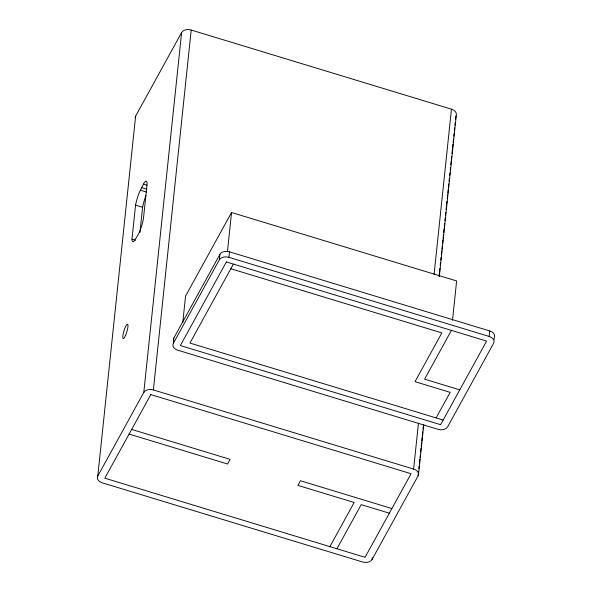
<?xml version="1.0" encoding="UTF-8"?>
<svg xmlns="http://www.w3.org/2000/svg" width="592" height="592" viewBox="0 0 592 592"><rect width="100%" height="100%" fill="white"/><g stroke="black" fill="none" stroke-linecap="round" stroke-linejoin="round"><path stroke-width="0.89" d="M418.581 471.269L418.1 475.857L372.094 559.462A7.504 5.084 6 0 1 362.511 561.963L102.261 482.828A7.504 5.084 6 0 1 97.784 476.049L135.612 116.143L181.618 32.538A7.504 5.084 6 0 1 191.209 30.037L451.452 109.172A7.504 5.084 6 0 1 456.373 114.411L439.39 276.005M131.979 239.205L135.561 205.135A15.636 3.152 -73.1 0 1 139.216 192.666L143.456 184.119A13.29 2.679 -73.1 0 1 147.06 184.238L143.486 218.3A13.29 2.679 -73.1 0 1 138.143 234.676L134.118 241.144A15.636 3.152 -73.1 0 1 131.979 239.205L135.501 240.271M139.956 232.375L142.598 207.274A15.636 3.152 -73.1 0 1 145.965 195.538M97.784 476.049L143.789 392.444L181.618 32.538M143.789 392.444A7.504 5.084 6 0 1 153.38 389.943L191.209 30.037M489.739 330.95L489.162 336.441A7.504 5.084 6 0 1 493.639 343.227L447.633 426.825A7.504 5.084 6 0 1 438.043 429.333L177.8 350.198A7.504 5.084 6 0 1 173.323 343.412L173.9 337.921L219.906 254.323A7.504 5.084 6 0 1 229.489 251.815L489.739 330.95A7.504 5.084 6 0 1 494.216 337.736L494.024 339.564M182.758 322.662L185.555 296.104L231.553 212.498L456.632 280.941L452.495 320.324M173.323 343.412L219.329 259.814L219.906 254.323M227.417 251.881L231.553 212.498M219.329 259.814A7.504 5.084 6 0 1 228.912 257.313L229.489 251.815M372.094 559.462L372.287 557.627M418.1 475.857A7.504 5.084 6 0 0 413.623 469.079L418.448 423.169M434.084 274.436L451.452 109.172M418.87 468.516L419.166 465.763M419.454 463.003L419.839 459.333M420.031 457.498L420.32 454.745M420.609 451.992L420.993 448.314M421.186 446.479L421.578 442.809M421.77 440.973L422.155 437.296M422.348 435.46L422.732 431.79M423.021 429.037L423.31 426.284M439.042 276.627L439.331 273.874M439.523 272.031L439.908 268.361M440.196 265.608L440.492 262.855M440.781 260.103L441.07 257.342M441.358 254.59L441.743 250.919M441.935 249.084L442.224 246.324M442.513 243.571L442.905 239.901M443.097 238.065L443.482 234.395M443.674 232.552L444.059 228.882M444.252 227.047L444.636 223.376M444.925 220.616L445.221 217.863M445.51 215.111L445.798 212.358M446.087 209.605L446.472 205.927M446.664 204.092L446.953 201.339M447.241 198.586L447.633 194.909M447.826 193.073L448.211 189.403M448.403 187.568L448.788 183.897M449.076 181.137L449.365 178.384M449.654 175.632L449.95 172.879M450.238 170.119L450.527 167.366M450.815 164.613L451.2 160.943M451.393 159.107L451.681 156.347M451.97 153.594L452.362 149.924M452.554 148.089L452.939 144.411M453.132 142.576L453.516 138.905M453.805 136.153L454.094 133.4M454.382 130.64L454.671 127.887M454.967 125.134L455.255 122.381M455.544 119.628L455.929 115.951M418.544 474.318L423.761 424.738M233.396 264.091L189.943 343.049L443.156 420.046M329.892 546.631L354.171 502.504L297.909 485.396L300.462 480.748L391.897 508.558M451.437 330.395L424.597 379.161L459.769 389.854M336.929 548.769L361.209 504.643L389.344 513.197M436.126 417.908L450.179 392.363L415.014 381.67L441.847 332.904L230.836 268.738M143.456 184.119L146.971 185.192M141.54 187.605L146.816 189.211M140.311 190.158L146.468 192.03M135.561 205.135L142.598 207.274M228.912 257.313L489.162 336.441M153.38 389.943L413.623 469.079M131.653 429.422L230.125 459.362L227.572 464.01L129.1 434.062M173.737 341.059A7.504 5.084 6 0 1 173.9 337.921M135.168 117.682A7.504 5.084 6 0 1 135.612 116.143M150.819 394.583L104.821 478.188L365.064 557.324L411.07 473.718L150.819 394.583M226.359 261.953L180.353 345.55L440.603 424.686L486.602 341.088L226.359 261.953M125.497 335.523A7.504 1.517 -73.1 0 0 127.606 324.246A7.504 1.517 -73.1 0 0 123.069 334.48A7.504 1.517 -73.1 0 0 125.497 335.523"/></g></svg>
